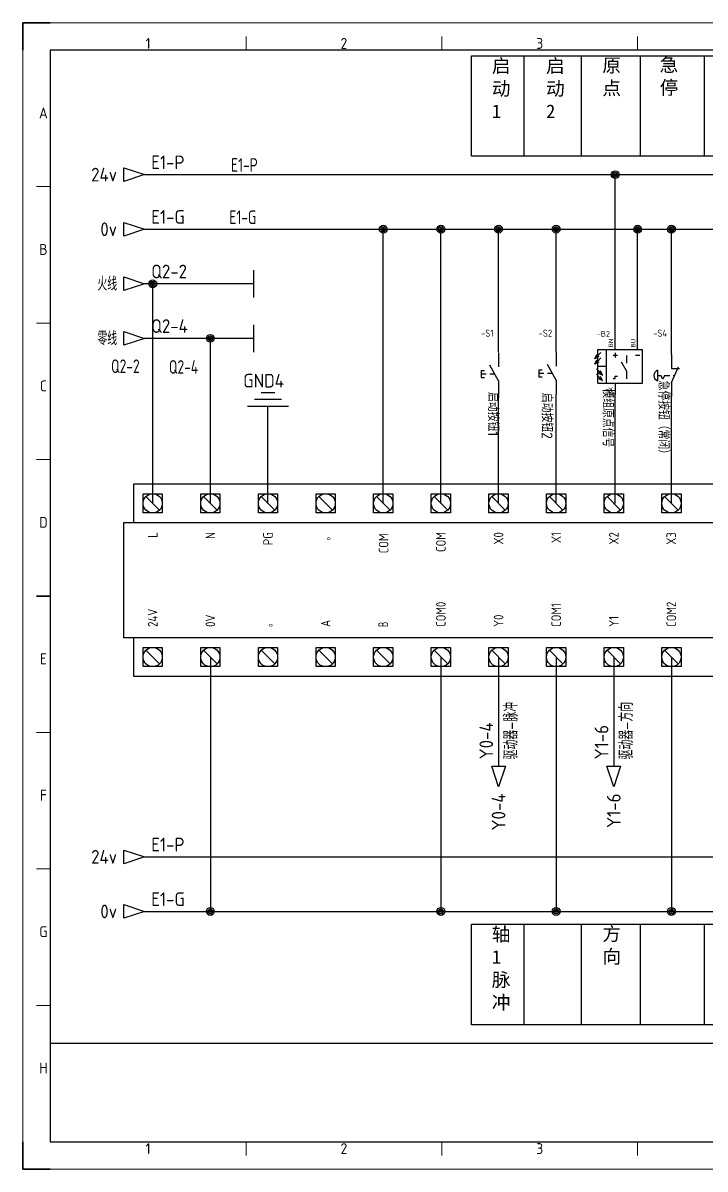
# Model space of a CAD drawing. Header units: millimetres. Extents: x -1494 to 5708, y 2764 to 5210.
# Drawn here: x 3013 to 3263, y 4583.1 to 5003.1 of the extents above; entities that cross this region are included whole.
import ezdxf
from ezdxf.enums import TextEntityAlignment as Align

# ---------------------------------------------------------------- set-up
doc = ezdxf.new("R2010")
doc.units = ezdxf.units.MM
for name, color, linetype in [('AE_BOR', 1, 'Continuous'), ('BLK_2.5mm^2', 7, 'Continuous'), ('DESC', 1, 'Continuous'), ('TAGS', 51, 'Continuous'), ('TERMS', 123, 'Continuous'), ('WIRENO', 70, 'Continuous'), ('WIREREF', 61, 'Continuous'), ('WIREREF_DEST', 61, 'Continuous'), ('XREF', 7, 'Continuous'), ('图框_标题栏属性', 1, 'Continuous'), ('图框_标题栏文字', 6, 'Continuous'), ('轴1系统', 7, 'Continuous'), ('轴2系统', 7, 'Continuous'), ('轴3系统', 7, 'Continuous')]:
    doc.layers.add(name, color=color, linetype=linetype)
doc.styles.add('ACGBTS', font='ISOCP.SHX')
doc.styles.add('WD_IEC', font='ISOCP2.shx', dxfattribs={"height": 4, "bigfont": 'gbcbig.shx'})
doc.styles.add('工程字', font='gbenor.shx', dxfattribs={"bigfont": 'gbcbig.shx'})
doc.styles.add('正常字体', font='', dxfattribs={"height": 5.5})
doc.styles.get('正常字体').set_extended_font_data('SimSun')

# ---------------------------------------------------------------- blocks, each defined once
blk = doc.blocks.new('HA1D3')
blk.add_lwpolyline([(0, 0), (-3.75, -1.25), (-3.75, 1.25)], close=True)
at = {"style": 'WD_IEC', "flags": 1}
blk.add_attdef('SIGCODE', text='', height=1, dxfattribs=at).set_placement((-2.5, 1.8), align=Align.RIGHT)
at = {"style": 'WD_IEC'}
for tag, p, height, flags in [('WIRENO', (1.25, 1), 2.5, 8), ('X1TERM01', (0, 0), 0.32, 1)]:
    blk.add_attdef(tag, p, '', height=height, dxfattribs=dict(at, flags=flags))
blk.add_attdef('XREF', text='', height=2.5, dxfattribs=at).set_placement((-5, 0), align=Align.MIDDLE_RIGHT)
blk.add_attdef('DESC1', text='', height=2.5, dxfattribs=at).set_placement((1.25, -1), align=Align.TOP_LEFT)
blk = doc.blocks.new('WDDOT')
for radius in [0.72, 0.449, 0.223]:
    blk.add_circle((0, 0), radius)
blk = doc.blocks.new('VGND2')
for p, q in [((0, 0), (0, -5)), ((-3.75, -5), (3.75, -5)), ((-2.5, -6.25), (2.5, -6.25)), ((-1.25, -7.5), (1.25, -7.5))]:
    blk.add_line(p, q)
at = {"style": 'WD_IEC'}
for tag, p in [('INST', (-5.25, 2.75)), ('LOC', (-5.25, -0.75)), ('TAG1', (-5.25, -4.25))]:
    blk.add_attdef(tag, text='', height=2.5, dxfattribs=at).set_placement(p, align=Align.RIGHT)
at = {"style": 'WD_IEC', "flags": 1}
blk.add_attdef('X2TERM01', (0, 0), '', height=0.32, dxfattribs=at)
blk = doc.blocks.new('WD_WNH')
at = {"linetype": 'Continuous', "style": 'WD_IEC', "width": 0.8}
blk.add_attdef('WIRENO', text='', height=2.5, dxfattribs=at).set_placement((0, 0.75), align=Align.CENTER)
at = {"style": 'WD_IEC', "flags": 1}
for tag, p in [('W08USER', (0, 0.375)), ('W04USER', (0, 0.875)), ('W05USER', (0, 0.75)), ('W09USER', (0, 0.25)), ('W03USER', (0, 1)), ('W06USER', (0, 0.625)), ('W07USER', (0, 0.5)), ('W02USER', (0, 1.125)), ('W01USER', (0, 1.25)), ('W10USER', (0, 0.125))]:
    blk.add_attdef(tag, text='', height=0.08, dxfattribs=at).set_placement(p, align=Align.CENTER)
blk = doc.blocks.new('VPB11')
for p, q in [((0, 7.5), (0, 2.5)), ((-6.25, 1.25), (-6.25, -1.25)), ((-6.25, 1.25), (-5, 1.25)), ((-6.25, 0), (-4.375, 0)), ((0, -2.5), (-3.125, 3.125)), ((-3.125, 0), (-1.389, 0)), ((-6.25, -1.25), (-5, -1.25)), ((0, -2.5), (0, -7.5))]:
    blk.add_line(p, q)
at = {"style": 'WD_IEC'}
for tag, p in [('INST', (-8, 10.25)), ('LOC', (-8, 6.75)), ('TAG1', (-8, 3.25)), ('DESC1', (-8, -10.35)), ('DESC2', (-8, -13.85)), ('DESC3', (-8, -17.35))]:
    blk.add_attdef(tag, text='', height=2.5, dxfattribs=at).set_placement(p, align=Align.RIGHT)
blk.add_attdef('TERM01', text='', height=2, rotation=90, dxfattribs=at).set_placement((-1, 7.5), align=Align.RIGHT)
at = {"style": 'WD_IEC', "flags": 1}
for tag, p, height in [('X2TERM01', (0, 7.5), 0.32), ('CONTACT', (0.5, 4.5), 1), ('COMMON', (1.75, 3.25), 1), ('X1LINK', (0, 0), 0.32), ('ASSYCODE', (1, -4), 1), ('X8TERM02', (0, -7.5), 0.32), ('FAMILY', (1, -5.5), 1), ('CATDESC', (1, -7), 1)]:
    blk.add_attdef(tag, p, '', height=height, dxfattribs=at)
at = {"style": 'WD_IEC', "flags": 9}
for tag, p in [('MFG', (-8.5, -0.25)), ('CAT', (-8.5, -2.75))]:
    blk.add_attdef(tag, text='', height=1.5, dxfattribs=at).set_placement(p, align=Align.RIGHT)
at = {"style": 'WD_IEC'}
blk.add_attdef('TERM02', (-1, -7.5), '', height=2, rotation=90, dxfattribs=at)
at = {"lineweight": 15, "style": 'WD_IEC'}
blk.add_attdef('XREF', text='', height=2.5, dxfattribs=at).set_placement((-8, -6.35), align=Align.RIGHT)
blk = doc.blocks.new('VPB12ML')
for p, q in [((0, 7.5), (0, 2.5)), ((-5, 1.875), (-5, -1.875)), ((-5, 0), (-3.75, 0)), ((-3.125, -1.25), (-3.75, 0)), ((-2.5, 0), (-3.125, -1.25)), ((-2.5, 0), (-0.625, 0)), ((0, -2.5), (2.5, 3.125)), ((0, 2.5), (2.8678, 2.5)), ((0.625, 0), (1.11111, 0)), ((0, -2.5), (0, -7.5))]:
    blk.add_line(p, q)
blk.add_arc((-4.21875, 0), 2.03125, 112.6198649, 247.3801351)
at = {"style": 'WD_IEC'}
for tag, p in [('INST', (-8, 10.25)), ('LOC', (-8, 6.75)), ('TAG1', (-8, 3.25)), ('DESC1', (-8, -10.35)), ('DESC2', (-8, -13.85)), ('DESC3', (-8, -17.35))]:
    blk.add_attdef(tag, text='', height=2.5, dxfattribs=at).set_placement(p, align=Align.RIGHT)
blk.add_attdef('TERM01', text='', height=2, rotation=90, dxfattribs=at).set_placement((-1, 7.5), align=Align.RIGHT)
at = {"style": 'WD_IEC', "flags": 1}
for tag, p, height in [('X2TERM01', (0, 7.5), 0.32), ('CONTACT', (0.5, 4.5), 1), ('COMMON', (1.75, 3.25), 1), ('X1LINK', (1.5, 0), 0.32), ('ASSYCODE', (1, -4), 1), ('X8TERM02', (0, -7.5), 0.32), ('FAMILY', (1, -5.5), 1), ('CATDESC', (1, -7), 1)]:
    blk.add_attdef(tag, p, '', height=height, dxfattribs=at)
at = {"style": 'WD_IEC', "flags": 9}
for tag, p in [('MFG', (-8.5, -0.25)), ('CAT', (-8.5, -2.75))]:
    blk.add_attdef(tag, text='', height=1.5, dxfattribs=at).set_placement(p, align=Align.RIGHT)
at = {"style": 'WD_IEC'}
blk.add_attdef('TERM02', (-1, -7.5), '', height=2, rotation=90, dxfattribs=at)
at = {"lineweight": 15, "style": 'WD_IEC'}
blk.add_attdef('XREF', text='', height=2.5, dxfattribs=at).set_placement((-8, -6.35), align=Align.RIGHT)
blk = doc.blocks.new('VPE11B16')
for p, q in [((0, 7.5), (0, 12.5)), ((10, 7.5), (10, 12.5)), ((-9.2, 3.39), (-8.29, 5.2)), ((-8.29, 5.2), (-7.38, 4.29)), ((-7.85, -7.5), (-7.85, 7.5)), ((-7.85, 7.5), (12.15, 7.5)), ((-7.83, 4.75), (-6.47, 6.11)), ((-4.1, 7.5), (-4.1, -7.5)), ((0, 5.94), (0, 3.94)), ((12.15, -7.5), (12.15, 7.5)), ((-7.38, 4.29), (-9.2, 3.39)), ((-9.2, 0.98), (-8.29, 2.8)), ((-7.38, 1.89), (-9.2, 0.98)), ((-7.85, 0), (-4.1, 0)), ((-7.83, 2.34), (-6.47, 3.71)), ((-1, 4.94), (1, 4.94)), ((5, -2.12), (2.81, 1.81)), ((5, 4.88), (5, 1.38)), ((9, 4.94), (11, 4.94)), ((-7.06, -2.56), (-8.42, -1.2)), ((-7.06, -4.97), (-8.42, -3.6)), ((-6.61, -2.11), (-7.52, -3.02)), ((-7.52, -3.02), (-5.7, -3.92)), ((-5.7, -3.92), (-6.61, -2.11)), ((-5.7, -6.33), (-6.61, -4.51)), ((0, -5.43), (0, -4.43)), ((0, -4.43), (1, -4.43)), ((5, -2.12), (5, -5.62)), ((-7.85, -7.5), (12.15, -7.5)), ((-7.52, -5.42), (-5.7, -6.33)), ((-1, -5.43), (0, -5.43)), ((0, -7.5), (0, -12.5))]:
    blk.add_line(p, q)
for points in [[(-8.29, 5.2), (-7.38, 4.29), (-9.2, 3.39)], [(-8.29, 2.8), (-7.38, 1.89), (-9.2, 0.98)], [(-6.61, -2.11), (-7.52, -3.02), (-5.7, -3.92)], [(-6.61, -4.51), (-7.52, -5.42), (-5.7, -6.33)]]:
    blk.add_solid(points)
at = {"style": 'WD_IEC'}
for tag, height, p in [('INST', 2.7, (-11.85, 12)), ('LOC', 2.7, (-11.85, 8)), ('TAG1', 2.5, (-11.85, 3.25)), ('XREF', 2.5, (-11.85, -1.35)), ('DESC1', 2.7, (-11.85, -5.2)), ('DESC2', 2.7, (-11.85, -9.2)), ('DESC3', 2.7, (-11.85, -13.2))]:
    blk.add_attdef(tag, text='', height=height, dxfattribs=at).set_placement(p, align=Align.RIGHT)
for tag, p in [('TERM01', (-1, 12.23)), ('TERM02', (9, 12.23))]:
    blk.add_attdef(tag, text='', height=2, rotation=90, dxfattribs=at).set_placement(p, align=Align.RIGHT)
at = {"style": 'WD_IEC', "flags": 1}
for tag, p, height in [('X2TERM01', (0, 12.5), 0.32), ('X2TERM02', (10, 12.5), 0.32), ('MFG', (12.69, 6.06), 1.5), ('X4LINK', (-7.85, 0), 0.32), ('X1LINK', (12.15, 0), 0.32), ('CAT', (12.69, 3.56), 1.5), ('ASSYCODE', (12.76, -4.38), 1), ('FAMILY', (12.76, -5.88), 1), ('CATDESC', (12.76, -7.38), 1), ('X8TERM03', (0, -12.5), 0.32)]:
    blk.add_attdef(tag, p, '', height=height, dxfattribs=at)
at = {"style": 'WD_IEC'}
blk.add_attdef('TERM03', (-1, -12.96), '', height=2, rotation=90, dxfattribs=at)
blk = doc.blocks.new('HA1S4')
blk.add_lwpolyline([(0, -3.75), (-1.25, 0), (1.25, 0)], close=True)
at = {"style": 'WD_IEC', "flags": 8}
blk.add_attdef('WIRENO', (-1, 1.25), '', height=2.5, rotation=90, dxfattribs=at)
at = {"style": 'WD_IEC'}
blk.add_attdef('DESC1', text='', height=2.5, rotation=90, dxfattribs=at).set_placement((1, 1.25), align=Align.TOP_LEFT)
at = {"style": 'WD_IEC', "flags": 1}
blk.add_attdef('X2TERM01', (0, 0), '', height=0.32, dxfattribs=at)
blk.add_attdef('SIGCODE', text='', height=1, dxfattribs=at).set_placement((-2.5, -3.2), align=Align.RIGHT)
at = {"style": 'WD_IEC'}
blk.add_attdef('XREF', text='', height=2.5, rotation=90, dxfattribs=at).set_placement((0, -5), align=Align.MIDDLE_RIGHT)
blk = doc.blocks.new('Border')
for p, q in [((584, 410), (10, 410)), ((10, 410), (10, 10)), ((10, 10), (584, 10))]:
    blk.add_line(p, q)
at = {"layer": 'AE_BOR', "color": 1, "lineweight": 30}
for p, q in [((10, 420), (0, 420)), ((0, 420), (0, 410)), ((5, 210), (10, 210)), ((0, 0), (0, 10)), ((0, 0), (10, 0))]:
    blk.add_line(p, q, dxfattribs=at)
at = {"layer": 'AE_BOR', "color": 1, "lineweight": 15}
for p, q in [((0, 420), (594, 420)), ((0, 0), (0, 420)), ((81.75, 410), (81.75, 415)), ((153.5, 410), (153.5, 415)), ((225.25, 410), (225.25, 415)), ((10, 360), (5, 360)), ((10, 310), (5, 310)), ((10, 260), (5, 260)), ((10, 160), (5, 160)), ((10, 110), (5, 110)), ((10, 60), (5, 60)), ((81.75, 5), (81.75, 10)), ((153.5, 5), (153.5, 10)), ((225.25, 5), (225.25, 10)), ((594, 0), (0, 0))]:
    blk.add_line(p, q, dxfattribs=at)
at = {"layer": 'AE_BOR', "color": 1, "lineweight": 15, "style": 'ACGBTS'}
for s, p in [('1', (45.875, 412.5)), ('2', (117.625, 412.5)), ('3', (189.375, 412.5)), ('A', (7.5, 387)), ('B', (7.5, 337)), ('C', (7.5, 287)), ('D', (7.5, 237)), ('E', (7.5, 187)), ('F', (7.5, 137)), ('G', (7.5, 87)), ('H', (7.5, 37)), ('1', (45.875, 7.5)), ('2', (117.625, 7.5)), ('3', (189.375, 7.5))]:
    blk.add_text(s, height=4, dxfattribs=at).set_placement(p, align=Align.MIDDLE)
blk = doc.blocks.new('TITLE3')
for p, q in [((-309, 0), (-309, 36)), ((-289, 0), (-289, 36)), ((-249, 0), (-249, 36)), ((-249, 0), (-249, 36)), ((-249, 0), (-249, 36)), ((-229, 36), (-229, 27)), ((-110, 0), (-110, 36)), ((-90, 0), (-90, 36)), ((-309, 27), (-249, 27)), ((-229, 27), (-229, 18)), ((-309, 18), (-248.01, 18)), ((-249, 18), (0, 18)), ((-30, 0), (-30, 18)), ((-309, 9), (-249, 9)), ((-110, 9), (0, 9)), ((-289, 4.18), (-289, 4.18)), ((-289, 4.18), (-289, 4.18))]:
    blk.add_line(p, q)
blk.add_lwpolyline([(-309, 36), (-574, 36), (-574, 0), (-309, 0)], close=True)
blk.add_lwpolyline([(-309, 0), (0, 0), (0, 36), (-309, 36)])
at = {"layer": '图框_标题栏属性', "style": '工程字'}
for tag, height, p in [('版本', 7, (-271.17, 31.5)), ('项目', 12, (-169.5, 27)), ('名称', 7, (-45.16, 26.53)), ('日期', 7, (-271.17, 22.5)), ('制图', 7, (-271.33, 13.69)), ('文件', 7, (-59.26, 13.5)), ('页数', 7, (-15, 13.5)), ('公司名称', 12, (-179.94, 9)), ('审核', 7, (-270.7, 4.72)), ('图号', 7, (-59.26, 4.5)), ('总数', 7, (-15, 4.5))]:
    blk.add_attdef(tag, text='', height=height, dxfattribs=at).set_placement(p, align=Align.MIDDLE)
at = {"layer": '图框_标题栏文字', "style": '工程字'}
for s, height, p in [('版本', 7, (-298.29, 31.5)), ('项目', 7, (-239, 27)), ('名称', 7, (-100, 26.53)), ('日期', 7, (-298.29, 22.5)), ('制图', 7, (-298.51, 13.69)), ('文件', 7, (-100, 13.5)), ('第    页', 6.5, (-15, 13.5)), ('审核', 7, (-298.37, 5.01)), ('图号', 7, (-100, 4.5)), ('共    页', 6.5, (-15, 4.5))]:
    blk.add_text(s, height=height, dxfattribs=at).set_placement(p, align=Align.MIDDLE_CENTER)

msp = doc.modelspace()

# ---------------------------------------------------------------- linework, layer by layer
at = {"layer": 'BLK_2.5mm^2'}
for p, q in [((3196.6, 4991.04), (3196.6, 4956.26)), ((3217.59, 4991.04), (3217.59, 4956.26)), ((3239.13, 4991.04), (3239.13, 4956.26)), ((3239.13, 4991.04), (3239.13, 4956.26)), ((3262.62, 4991.04), (3262.62, 4956.26)), ((3196.6, 4956.26), (3196.6, 4954.22)), ((3217.59, 4956.26), (3217.59, 4954.22)), ((3239.13, 4956.26), (3239.13, 4954.22)), ((3262.62, 4956.26), (3262.62, 4954.22)), ((3196.6, 4672.8), (3196.6, 4638.02)), ((3217.59, 4672.8), (3217.59, 4638.02)), ((3239.13, 4672.8), (3239.13, 4638.02)), ((3239.13, 4672.8), (3239.13, 4638.02)), ((3262.62, 4672.8), (3262.62, 4638.02)), ((3196.6, 4638.02), (3196.6, 4635.98)), ((3217.59, 4638.02), (3217.59, 4635.98)), ((3239.13, 4638.02), (3239.13, 4635.98)), ((3262.62, 4638.02), (3262.62, 4635.98))]:
    msp.add_line(p, q, dxfattribs=at)
for points in [[(3177.4, 4991.04), (3552.49, 4991.04), (3552.49, 4954.22), (3177.4, 4954.22)], [(3177.4, 4672.8), (3552.49, 4672.8), (3552.49, 4635.98), (3177.4, 4635.98)]]:
    msp.add_lwpolyline(points, close=True, dxfattribs=at)
at = {"layer": 'XREF'}
for p, q in [((3057.5, 4947.5), (3533.26, 4947.5)), ((3057.5, 4927.5), (3460.87, 4927.5)), ((3145.04, 4827.04), (3145.04, 4927.5)), ((3166.16, 4827.04), (3166.16, 4927.5)), ((3187.28, 4882.4), (3187.28, 4927.5)), ((3208.4, 4882.4), (3208.4, 4927.5)), ((3250.64, 4883.08), (3250.64, 4927.5)), ((3097.47, 4912.5), (3097.47, 4902.5)), ((3097.47, 4907.5), (3057.5, 4907.5)), ((3060.56, 4827.04), (3060.56, 4907.5)), ((3097.47, 4892.5), (3097.47, 4882.5)), ((3050, 4887.5), (3050, 4887.5)), ((3097.47, 4887.5), (3057.5, 4887.5)), ((3081.68, 4827.04), (3081.68, 4887.5)), ((3097.47, 4887.5), (3097.47, 4887.5)), ((3187.28, 4827.04), (3187.28, 4867.04)), ((3208.4, 4827.04), (3208.4, 4867.04)), ((3230.05, 4827.04), (3230.05, 4867.04)), ((3250.64, 4866.19), (3250.64, 4867.72)), ((3250.64, 4827.04), (3250.64, 4866.19)), ((3102.8, 4827.04), (3102.8, 4852.54)), ((3081.68, 4770.72), (3081.68, 4677.5)), ((3166.16, 4770.72), (3166.16, 4730.72)), ((3187.28, 4770.72), (3187.28, 4730.72)), ((3208.4, 4770.72), (3208.4, 4730.72)), ((3229.52, 4770.72), (3229.52, 4730.72)), ((3250.64, 4770.72), (3250.64, 4730.72)), ((3166.16, 4730.72), (3166.16, 4715.36)), ((3208.4, 4730.72), (3208.4, 4677.5)), ((3250.64, 4730.72), (3250.64, 4677.5)), ((3166.16, 4715.36), (3166.16, 4697.5)), ((3166.16, 4715.36), (3166.16, 4677.5)), ((3208.4, 4715.36), (3208.4, 4697.5)), ((3057.5, 4697.5), (3533.26, 4697.5)), ((3057.5, 4677.5), (3460.87, 4677.5))]:
    msp.add_line(p, q, dxfattribs=at)
at = {"layer": 'XREF', "linetype": 'ByBlock'}
for p, q in [((3230.05, 4887.52), (3230.05, 4947.5)), ((3238.25, 4887.52), (3238.25, 4927.5)), ((3250.64, 4881.55), (3250.64, 4883.08))]:
    msp.add_line(p, q, dxfattribs=at)
at = {"layer": 'XREF', "color": 7}
for p, q in [((3497.04, 4834.08), (3053.52, 4834.08)), ((3053.52, 4834.08), (3053.52, 4820)), ((3057.04, 4823.52), (3057.04, 4830.56)), ((3057.04, 4830.56), (3064.08, 4830.56)), ((3064.08, 4830.56), (3064.08, 4823.52)), ((3078.16, 4823.52), (3078.16, 4830.56)), ((3078.16, 4830.56), (3085.2, 4830.56)), ((3085.2, 4830.56), (3085.2, 4823.52)), ((3099.28, 4830.56), (3106.32, 4830.56)), ((3099.28, 4823.52), (3099.28, 4830.56)), ((3106.32, 4830.56), (3106.32, 4823.52)), ((3120.4, 4830.56), (3127.44, 4830.56)), ((3120.4, 4823.52), (3120.4, 4830.56)), ((3127.44, 4830.56), (3127.44, 4823.52)), ((3141.52, 4830.56), (3148.56, 4830.56)), ((3141.52, 4823.52), (3141.52, 4830.56)), ((3148.56, 4830.56), (3148.56, 4823.52)), ((3162.64, 4823.52), (3162.64, 4830.56)), ((3162.64, 4830.56), (3169.68, 4830.56)), ((3169.68, 4830.56), (3169.68, 4823.52)), ((3183.76, 4823.52), (3183.76, 4830.56)), ((3183.76, 4830.56), (3190.8, 4830.56)), ((3190.8, 4830.56), (3190.8, 4823.52)), ((3204.88, 4823.52), (3204.88, 4830.56)), ((3204.88, 4830.56), (3211.92, 4830.56)), ((3211.92, 4830.56), (3211.92, 4823.52)), ((3226, 4823.52), (3226, 4830.56)), ((3226, 4830.56), (3233.04, 4830.56)), ((3233.04, 4830.56), (3233.04, 4823.52)), ((3247.12, 4823.52), (3247.12, 4830.56)), ((3247.12, 4830.56), (3254.16, 4830.56)), ((3254.16, 4830.56), (3254.16, 4823.52)), ((3058.07, 4829.53), (3063.05, 4824.55)), ((3079.19, 4829.53), (3084.17, 4824.55)), ((3100.31, 4829.53), (3105.29, 4824.55)), ((3121.43, 4829.53), (3126.41, 4824.55)), ((3142.55, 4829.53), (3147.53, 4824.55)), ((3163.67, 4829.53), (3168.65, 4824.55)), ((3184.79, 4829.53), (3189.77, 4824.55)), ((3205.91, 4829.53), (3210.89, 4824.55)), ((3227.03, 4829.53), (3232.01, 4824.55)), ((3248.15, 4829.53), (3253.13, 4824.55)), ((3064.08, 4823.52), (3057.04, 4823.52)), ((3085.2, 4823.52), (3078.16, 4823.52)), ((3106.32, 4823.52), (3099.28, 4823.52)), ((3127.44, 4823.52), (3120.4, 4823.52)), ((3148.56, 4823.52), (3141.52, 4823.52)), ((3169.68, 4823.52), (3162.64, 4823.52)), ((3190.8, 4823.52), (3183.76, 4823.52)), ((3211.92, 4823.52), (3204.88, 4823.52)), ((3233.04, 4823.52), (3226, 4823.52)), ((3254.16, 4823.52), (3247.12, 4823.52)), ((3050, 4820), (3500.56, 4820)), ((3050, 4777.76), (3050, 4820)), ((3053.52, 4777.76), (3050, 4777.76)), ((3497.04, 4777.76), (3053.52, 4777.76)), ((3053.52, 4777.76), (3053.52, 4763.68)), ((3057.04, 4767.2), (3057.04, 4774.24)), ((3057.04, 4774.24), (3064.08, 4774.24)), ((3058.07, 4773.21), (3063.05, 4768.23)), ((3064.08, 4774.24), (3064.08, 4767.2)), ((3078.16, 4767.2), (3078.16, 4774.24)), ((3078.16, 4767.2), (3078.16, 4774.24)), ((3078.16, 4774.24), (3085.2, 4774.24)), ((3078.16, 4774.24), (3085.2, 4774.24)), ((3079.19, 4773.21), (3084.17, 4768.23)), ((3085.2, 4774.24), (3085.2, 4767.2)), ((3085.2, 4774.24), (3085.2, 4767.2)), ((3099.28, 4767.2), (3099.28, 4774.24)), ((3099.28, 4767.2), (3099.28, 4774.24)), ((3099.28, 4774.24), (3106.32, 4774.24)), ((3099.28, 4774.24), (3106.32, 4774.24)), ((3100.31, 4773.21), (3105.29, 4768.23)), ((3106.32, 4774.24), (3106.32, 4767.2)), ((3106.32, 4774.24), (3106.32, 4767.2)), ((3120.4, 4767.2), (3120.4, 4774.24)), ((3120.4, 4767.2), (3120.4, 4774.24)), ((3120.4, 4774.24), (3127.44, 4774.24)), ((3120.4, 4774.24), (3127.44, 4774.24)), ((3121.43, 4773.21), (3126.41, 4768.23)), ((3127.44, 4774.24), (3127.44, 4767.2)), ((3127.44, 4774.24), (3127.44, 4767.2)), ((3141.52, 4767.2), (3141.52, 4774.24)), ((3141.52, 4767.2), (3141.52, 4774.24)), ((3141.52, 4774.24), (3148.56, 4774.24)), ((3141.52, 4774.24), (3148.56, 4774.24)), ((3142.55, 4773.21), (3147.53, 4768.23)), ((3148.56, 4774.24), (3148.56, 4767.2)), ((3148.56, 4774.24), (3148.56, 4767.2)), ((3162.64, 4767.2), (3162.64, 4774.24)), ((3162.64, 4767.2), (3162.64, 4774.24)), ((3162.64, 4774.24), (3169.68, 4774.24)), ((3162.64, 4774.24), (3169.68, 4774.24)), ((3163.67, 4773.21), (3168.65, 4768.23)), ((3169.68, 4774.24), (3169.68, 4767.2)), ((3169.68, 4774.24), (3169.68, 4767.2)), ((3183.76, 4774.24), (3190.8, 4774.24)), ((3183.76, 4767.2), (3183.76, 4774.24)), ((3184.79, 4773.21), (3189.77, 4768.23)), ((3190.8, 4774.24), (3190.8, 4767.2)), ((3204.88, 4767.2), (3204.88, 4774.24)), ((3204.88, 4767.2), (3204.88, 4774.24)), ((3204.88, 4774.24), (3211.92, 4774.24)), ((3204.88, 4774.24), (3211.92, 4774.24)), ((3205.91, 4773.21), (3210.89, 4768.23)), ((3211.92, 4774.24), (3211.92, 4767.2)), ((3211.92, 4774.24), (3211.92, 4767.2)), ((3226, 4767.2), (3226, 4774.24)), ((3226, 4767.2), (3226, 4774.24)), ((3226, 4774.24), (3233.04, 4774.24)), ((3226, 4774.24), (3233.04, 4774.24)), ((3227.03, 4773.21), (3232.01, 4768.23)), ((3233.04, 4774.24), (3233.04, 4767.2)), ((3233.04, 4774.24), (3233.04, 4767.2)), ((3247.12, 4767.2), (3247.12, 4774.24)), ((3247.12, 4767.2), (3247.12, 4774.24)), ((3247.12, 4774.24), (3254.16, 4774.24)), ((3247.12, 4774.24), (3254.16, 4774.24)), ((3248.15, 4773.21), (3253.13, 4768.23)), ((3254.16, 4774.24), (3254.16, 4767.2)), ((3254.16, 4774.24), (3254.16, 4767.2)), ((3064.08, 4767.2), (3057.04, 4767.2)), ((3085.2, 4767.2), (3078.16, 4767.2)), ((3085.2, 4767.2), (3078.16, 4767.2)), ((3106.32, 4767.2), (3099.28, 4767.2)), ((3106.32, 4767.2), (3099.28, 4767.2)), ((3127.44, 4767.2), (3120.4, 4767.2)), ((3127.44, 4767.2), (3120.4, 4767.2)), ((3148.56, 4767.2), (3141.52, 4767.2)), ((3148.56, 4767.2), (3141.52, 4767.2)), ((3169.68, 4767.2), (3162.64, 4767.2)), ((3169.68, 4767.2), (3162.64, 4767.2)), ((3190.8, 4767.2), (3183.76, 4767.2)), ((3211.92, 4767.2), (3204.88, 4767.2)), ((3211.92, 4767.2), (3204.88, 4767.2)), ((3233.04, 4767.2), (3226, 4767.2)), ((3233.04, 4767.2), (3226, 4767.2)), ((3254.16, 4767.2), (3247.12, 4767.2)), ((3254.16, 4767.2), (3247.12, 4767.2)), ((3053.52, 4763.68), (3497.04, 4763.68))]:
    msp.add_line(p, q, dxfattribs=at)
for centre in [(3060.56, 4827.04), (3081.68, 4827.04), (3102.8, 4827.04), (3123.92, 4827.04), (3145.04, 4827.04), (3166.16, 4827.04), (3187.28, 4827.04), (3208.4, 4827.04), (3229.52, 4827.04), (3250.64, 4827.04), (3060.56, 4770.72), (3081.68, 4770.72), (3102.8, 4770.72), (3123.92, 4770.72), (3145.04, 4770.72), (3166.16, 4770.72), (3187.28, 4770.72), (3208.4, 4770.72), (3229.52, 4770.72), (3250.64, 4770.72)]:
    msp.add_circle(centre, 3.52, dxfattribs=at)

# ---------------------------------------------------------------- block references
at = {"layer": 'XREF'}
msp.add_blockref('Border', (3013, 4583.09), dxfattribs=at)
ref = msp.add_blockref('HA1D3', (3057.5, 4947.5), dxfattribs=dict(at, xscale=2, yscale=2, zscale=2))
ref.add_attrib('XREF', '24v', dxfattribs={"height": 5, "style": 'WD_IEC'}).set_placement((3047.5, 4947.5), align=Align.MIDDLE_RIGHT)
ref.add_attrib('WIRENO', 'E1-P', (3060, 4949.5), dxfattribs={"layer": 'WIREREF_DEST', "height": 5, "style": 'WD_IEC', "flags": 8})
ref = msp.add_blockref('WD_WNH', (3092.95, 4933.11), dxfattribs=dict(at, xscale=2, yscale=2, zscale=2))
ref.add_attrib('WIRENO', 'E1-P', dxfattribs={"layer": 'WIRENO', "linetype": 'Continuous', "height": 5, "style": 'WD_IEC', "width": 0.8}).set_placement((3094.17, 4948.53), align=Align.CENTER)
at = {"layer": 'XREF', "linetype": 'ByBlock', "xscale": 2, "yscale": 2, "zscale": 2}
for p in [(3230.05, 4947.5), (3238.25, 4927.5)]:
    msp.add_blockref('WDDOT', p, dxfattribs=at)
at = {"layer": 'XREF'}
ref = msp.add_blockref('HA1D3', (3057.5, 4927.5), dxfattribs=dict(at, xscale=2, yscale=2, zscale=2))
ref.add_attrib('XREF', '0v', dxfattribs={"height": 5, "style": 'WD_IEC'}).set_placement((3047.5, 4927.5), align=Align.MIDDLE_RIGHT)
ref.add_attrib('WIRENO', 'E1-G', (3060, 4929.5), dxfattribs={"layer": 'WIREREF_DEST', "height": 5, "style": 'WD_IEC', "flags": 8})
ref = msp.add_blockref('WD_WNH', (3092.37, 4913.97), dxfattribs=dict(at, xscale=2, yscale=2, zscale=2))
ref.add_attrib('WIRENO', 'E1-G', dxfattribs={"layer": 'WIRENO', "linetype": 'Continuous', "height": 5, "style": 'WD_IEC', "width": 0.8}).set_placement((3093.58, 4929.38), align=Align.CENTER)
at = {"layer": 'XREF', "xscale": 2, "yscale": 2, "zscale": 2}
for p in [(3145.04, 4927.5), (3166.16, 4927.5), (3187.28, 4927.5), (3208.4, 4927.5), (3250.64, 4927.5), (3060.56, 4907.5), (3081.68, 4887.5), (3081.68, 4677.5), (3166.16, 4677.5), (3208.4, 4677.5), (3250.64, 4677.5)]:
    msp.add_blockref('WDDOT', p, dxfattribs=at)
at = {"layer": 'XREF'}
ref = msp.add_blockref('HA1D3', (3057.5, 4907.5), dxfattribs=dict(at, xscale=2, yscale=2, zscale=2))
ref.add_attrib('XREF', '火线', dxfattribs={"height": 5, "style": 'WD_IEC'}).set_placement((3047.5, 4907.5), align=Align.MIDDLE_RIGHT)
ref.add_attrib('WIRENO', 'Q2-2', (3060, 4909.5), dxfattribs={"layer": 'WIREREF_DEST', "height": 5, "style": 'WD_IEC', "flags": 8})
ref = msp.add_blockref('HA1D3', (3057.5, 4887.5), dxfattribs=dict(at, xscale=2, yscale=2, zscale=2))
ref.add_attrib('XREF', '零线', dxfattribs={"height": 5, "style": 'WD_IEC'}).set_placement((3047.5, 4887.5), align=Align.MIDDLE_RIGHT)
ref.add_attrib('WIRENO', 'Q2-4', (3060, 4889.5), dxfattribs={"layer": 'WIREREF_DEST', "height": 5, "style": 'WD_IEC', "flags": 8})
ref = msp.add_blockref('VPB11', (3187.28, 4874.48), dxfattribs=dict(at, xscale=1.024, yscale=1.024, zscale=1.024))
ref.add_attrib('DESC1', '启动按钮1', dxfattribs={"layer": 'DESC', "height": 4, "rotation": 270, "style": 'WD_IEC'}).set_placement((3183.37, 4851.63), align=Align.RIGHT)
ref.add_attrib('TAG1', '-S1', dxfattribs={"layer": 'TAGS', "height": 2.56, "style": 'WD_IEC'}).set_placement((3185.42, 4888.12), align=Align.RIGHT)
ref = msp.add_blockref('VPB11', (3208.4, 4874.72), dxfattribs=dict(at, xscale=1.024, yscale=1.024, zscale=1.024))
ref.add_attrib('DESC1', '启动按钮2', dxfattribs={"layer": 'DESC', "height": 4, "rotation": 270, "style": 'WD_IEC'}).set_placement((3203.07, 4850.69), align=Align.RIGHT)
ref.add_attrib('TAG1', '-S2', dxfattribs={"layer": 'TAGS', "height": 2.56, "style": 'WD_IEC'}).set_placement((3206.93, 4888.12), align=Align.RIGHT)
ref = msp.add_blockref('VPE11B16', (3230.05, 4877.28), dxfattribs=dict(at, xscale=0.8192, yscale=0.8192, zscale=0.8192))
ref.add_attrib('TERM02', 'BU', dxfattribs={"layer": 'TERMS', "height": 1.638, "rotation": 90, "style": 'WD_IEC'}).set_placement((3237.43, 4887.3), align=Align.RIGHT)
ref.add_attrib('TERM01', 'BN', dxfattribs={"layer": 'TERMS', "height": 1.638, "rotation": 90, "style": 'WD_IEC'}).set_placement((3229.23, 4887.3), align=Align.RIGHT)
ref.add_attrib('TERM03', 'BK', (3229.23, 4866.67), dxfattribs={"layer": 'TERMS', "height": 1.638, "rotation": 90, "style": 'WD_IEC'})
ref.add_attrib('TAG1', '-B2', dxfattribs={"layer": 'TAGS', "height": 2.048, "style": 'WD_IEC'}).set_placement((3228.11, 4888.12), align=Align.RIGHT)
ref.add_attrib('DESC1', '模组原点信号', dxfattribs={"layer": 'DESC', "height": 4, "rotation": 270, "style": 'WD_IEC'}).set_placement((3225.41, 4847.56), align=Align.RIGHT)
ref = msp.add_blockref('VPB12ML', (3250.64, 4873.87), dxfattribs=dict(at, xscale=1.024, yscale=1.024, zscale=1.024))
ref.add_attrib('DESC1', '急停按钮（常闭）', dxfattribs={"layer": 'DESC', "height": 4, "rotation": 270, "style": 'WD_IEC'}).set_placement((3245.84, 4843.25), align=Align.RIGHT)
ref.add_attrib('TAG1', '-S4', dxfattribs={"layer": 'TAGS', "height": 2.56, "style": 'WD_IEC'}).set_placement((3249.05, 4888.12), align=Align.RIGHT)
ref = msp.add_blockref('WD_WNH', (3049.32, 4859.37), dxfattribs=dict(at, xscale=2, yscale=2, zscale=2))
ref.add_attrib('WIRENO', 'Q2-2', dxfattribs={"layer": 'WIRENO', "linetype": 'Continuous', "height": 5, "style": 'WD_IEC', "width": 0.8}).set_placement((3050.54, 4874.78), align=Align.CENTER)
ref = msp.add_blockref('WD_WNH', (3070.63, 4859.12), dxfattribs=dict(at, xscale=2, yscale=2, zscale=2))
ref.add_attrib('WIRENO', 'Q2-4', dxfattribs={"layer": 'WIRENO', "linetype": 'Continuous', "height": 5, "style": 'WD_IEC', "width": 0.8}).set_placement((3071.85, 4874.53), align=Align.CENTER)
ref = msp.add_blockref('VGND2', (3102.8, 4852.54), dxfattribs=dict(at, xscale=2, yscale=2, zscale=2, rotation=180))
ref.add_attrib('TAG1', 'GND4', dxfattribs={"layer": 'TAGS', "height": 5, "style": 'WD_IEC'}).set_placement((3108.65, 4869.49), align=Align.RIGHT)
ref = msp.add_blockref('HA1S4', (3187.28, 4730.72), dxfattribs=dict(at, xscale=2, yscale=2, zscale=2))
ref.add_attrib('WIRENO', 'Y0-4', (3185.28, 4733.22), dxfattribs={"layer": 'WIREREF', "height": 5, "rotation": 90, "style": 'WD_IEC', "flags": 8})
ref.add_attrib('DESC1', '驱动器-脉冲', dxfattribs={"layer": 'DESC', "height": 5, "rotation": 90, "style": 'WD_IEC'}).set_placement((3189.28, 4733.22), align=Align.TOP_LEFT)
ref.add_attrib('XREF', 'Y0-4', dxfattribs={"height": 5, "rotation": 90, "style": 'WD_IEC'}).set_placement((3187.28, 4720.72), align=Align.MIDDLE_RIGHT)
ref = msp.add_blockref('HA1S4', (3229.52, 4730.72), dxfattribs=dict(at, xscale=2, yscale=2, zscale=2))
ref.add_attrib('WIRENO', 'Y1-6', (3227.52, 4733.22), dxfattribs={"layer": 'WIREREF', "height": 5, "rotation": 90, "style": 'WD_IEC', "flags": 8})
ref.add_attrib('DESC1', '驱动器-方向', dxfattribs={"layer": 'DESC', "height": 5, "rotation": 90, "style": 'WD_IEC'}).set_placement((3231.52, 4733.22), align=Align.TOP_LEFT)
ref.add_attrib('XREF', 'Y1-6', dxfattribs={"height": 5, "rotation": 90, "style": 'WD_IEC'}).set_placement((3229.52, 4720.72), align=Align.MIDDLE_RIGHT)
ref = msp.add_blockref('HA1D3', (3057.5, 4697.5), dxfattribs=dict(at, xscale=2, yscale=2, zscale=2))
ref.add_attrib('XREF', '24v', dxfattribs={"height": 5, "style": 'WD_IEC'}).set_placement((3047.5, 4697.5), align=Align.MIDDLE_RIGHT)
ref.add_attrib('WIRENO', 'E1-P', (3060, 4699.5), dxfattribs={"layer": 'WIREREF_DEST', "height": 5, "style": 'WD_IEC', "flags": 8})
ref = msp.add_blockref('HA1D3', (3057.5, 4677.5), dxfattribs=dict(at, xscale=2, yscale=2, zscale=2))
ref.add_attrib('XREF', '0v', dxfattribs={"height": 5, "style": 'WD_IEC'}).set_placement((3047.5, 4677.5), align=Align.MIDDLE_RIGHT)
ref.add_attrib('WIRENO', 'E1-G', (3060, 4679.5), dxfattribs={"layer": 'WIREREF_DEST', "height": 5, "style": 'WD_IEC', "flags": 8})
msp.add_blockref('TITLE3', (3597, 4593.09), dxfattribs=at).add_auto_attribs({'文件': 'A5E', '图号': 'A5E', '名称': '图纸首页', '公司名称': '江苏力德尔电子信息技术有限公司', '项目': 'FQAPW22C4X3步进折弯', '版本': 'AB'})

# ---------------------------------------------------------------- texts
at = {"layer": 'XREF', "color": 7, "style": 'WD_IEC', "width": 0.9}
for tag, text, p in [('L', 'L', (3060.56, 4816.48)), ('N', 'N', (3081.68, 4816.48)), ('PG', 'FG', (3102.8, 4816.48)), ('。', 'COM', (3124.02, 4816.63)), ('COM', 'COM', (3145.17, 4816)), ('COM', 'X0', (3166.16, 4816.48)), ('X0', 'X1', (3187.28, 4816.48)), ('X1', 'X2', (3208.4, 4816.48)), ('X2', 'X3', (3229.52, 4816.48)), ('X3', 'X4', (3250.54, 4816.48))]:
    msp.add_attdef(tag, text=text, height=3.52, rotation=90, dxfattribs=at).set_placement(p, align=Align.MIDDLE_RIGHT)
at = {"layer": 'XREF', "color": 7, "style": 'WD_IEC'}
for tag, text, width, p in [('24V', '24V', 0.9, (3060.56, 4781.77)), ('COM0', 'CAN-', 0.9, (3166.16, 4781.77)), ('COM1', 'Y0', 0.9, (3208.4, 4781.77)), ('COM2', 'Y2', 0.9, (3250.59, 4781.77)), ('0V', '0V', 0.9, (3081.68, 4781.77)), ('A', 'B', 0.9, (3123.92, 4781.77)), ('Y0', 'COM0', 0.9, (3187.28, 4781.77)), ('Y1', 'Y1', 0.9, (3229.52, 4781.77)), ('。', 'A', 0.9, (3102.8, 4781.77)), ('B', 'CAN+', 0.7, (3145.04, 4781.77))]:
    msp.add_attdef(tag, text=text, height=3.52, rotation=90, dxfattribs=dict(at, width=width)).set_placement(p, align=Align.MIDDLE_LEFT)
at = {"layer": '轴1系统', "char_height": 5, "attachment_point": 1, "style": '正常字体'}
for s, insert in [('启动1', (3184.83, 4989.87)), ('启动2', (3204.7, 4989.87)), ('轴1脉冲', (3184.83, 4671.64))]:
    msp.add_mtext_dynamic_manual_height_columns(s, width=6.3785, gutter_width=13.86, heights=[59.33], dxfattribs=dict(at, insert=insert))
at = {"layer": '轴2系统', "char_height": 5, "attachment_point": 1, "style": '正常字体'}
for s, insert in [('原点', (3225.34, 4990.06)), ('方向', (3225.34, 4671.82))]:
    msp.add_mtext_dynamic_manual_height_columns(s, width=7.9201, gutter_width=13.86, heights=[59.33], dxfattribs=dict(at, insert=insert))
at = {"layer": '轴3系统', "insert": (3246.33, 4990.24), "char_height": 5, "attachment_point": 1, "style": '正常字体'}
msp.add_mtext_dynamic_manual_height_columns('急停', width=7.6118, gutter_width=13.86, heights=[59.33], dxfattribs=at)

doc.saveas('drawing.dxf')
